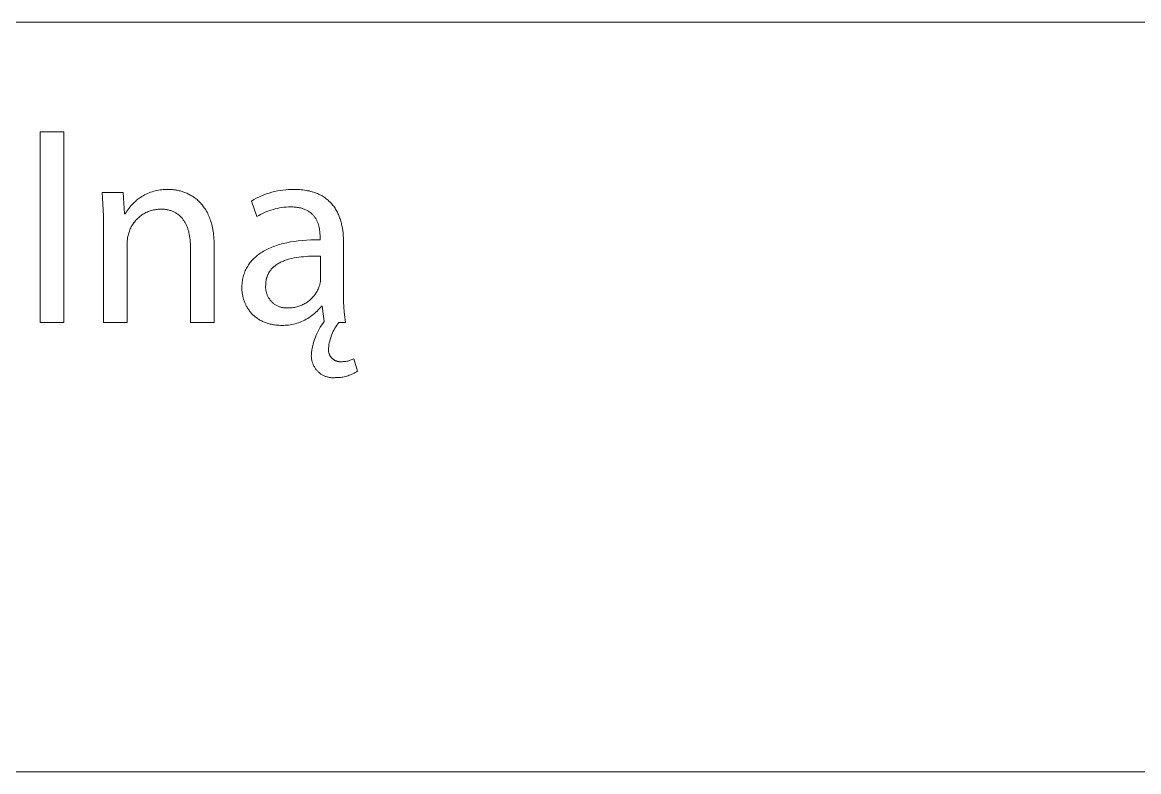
# Model space of a CAD drawing. Header units: millimetres. Extents: x 0 to 4030, y 0 to 2816.
# Drawn here: x 3694.8 to 3862.5, y 0 to 112.6 of the extents above; entities that cross this region are included whole.
import ezdxf

# ---------------------------------------------------------------- set-up
doc = ezdxf.new("R2010")
doc.units = ezdxf.units.MM
doc.header["$MEASUREMENT"] = 0
doc.layers.add('Domyślny', color=7, linetype='Continuous', true_color=0x000000)

msp = doc.modelspace()

# ---------------------------------------------------------------- linework, layer by layer
at = {"layer": 'Domyślny', "color": 18, "lineweight": 15, "true_color": 0x000000}
for p, q in [((2507.18, 112.62), (4026.42, 112.62)), ((3697.52, 96.18), (3701.07, 96.18)), ((3697.52, 67.52), (3697.52, 96.18)), ((3701.07, 96.18), (3701.07, 67.52)), ((3714.34, 87.15), (3714.57, 87.22)), ((3714.57, 87.22), (3714.81, 87.29)), ((3714.81, 87.29), (3715.04, 87.34)), ((3715.04, 87.34), (3715.28, 87.39)), ((3715.28, 87.39), (3715.52, 87.43)), ((3715.52, 87.43), (3715.77, 87.46)), ((3715.77, 87.46), (3716.01, 87.48)), ((3716.01, 87.48), (3716.25, 87.5)), ((3716.25, 87.5), (3716.5, 87.5)), ((3716.5, 87.5), (3716.74, 87.5)), ((3716.74, 87.5), (3716.87, 87.5)), ((3716.87, 87.5), (3717, 87.49)), ((3717, 87.49), (3717.13, 87.49)), ((3717.13, 87.49), (3717.26, 87.48)), ((3717.26, 87.48), (3717.4, 87.47)), ((3717.4, 87.47), (3717.54, 87.45)), ((3717.54, 87.45), (3717.68, 87.44)), ((3717.68, 87.44), (3717.82, 87.42)), ((3717.82, 87.42), (3717.96, 87.39)), ((3717.96, 87.39), (3718.1, 87.37)), ((3718.1, 87.37), (3718.24, 87.34)), ((3718.24, 87.34), (3718.38, 87.31)), ((3718.38, 87.31), (3718.53, 87.27)), ((3718.53, 87.27), (3718.67, 87.23)), ((3718.67, 87.23), (3718.82, 87.19)), ((3732.74, 87.18), (3733.15, 87.27)), ((3733.15, 87.27), (3733.56, 87.34)), ((3733.56, 87.34), (3733.98, 87.4)), ((3733.98, 87.4), (3734.4, 87.45)), ((3734.4, 87.45), (3734.82, 87.48)), ((3734.82, 87.48), (3735.24, 87.49)), ((3735.24, 87.49), (3735.66, 87.5)), ((3735.66, 87.5), (3735.93, 87.49)), ((3735.93, 87.49), (3736.2, 87.48)), ((3736.2, 87.48), (3736.47, 87.47)), ((3736.47, 87.47), (3736.73, 87.45)), ((3736.73, 87.45), (3736.98, 87.42)), ((3736.98, 87.42), (3737.22, 87.39)), ((3737.22, 87.39), (3737.46, 87.35)), ((3737.46, 87.35), (3737.69, 87.31)), ((3737.69, 87.31), (3737.92, 87.27)), ((3737.92, 87.27), (3738.14, 87.21)), ((3738.14, 87.21), (3738.35, 87.16)), ((3706.95, 85.29), (3706.85, 87.06)), ((3706.85, 87.06), (3710, 87.06)), ((3710, 87.06), (3710.2, 83.82)), ((3711.46, 85.38), (3711.63, 85.55)), ((3711.63, 85.55), (3711.81, 85.71)), ((3711.81, 85.71), (3712, 85.87)), ((3712, 85.87), (3712.19, 86.02)), ((3712.19, 86.02), (3712.38, 86.17)), ((3712.38, 86.17), (3712.58, 86.3)), ((3712.58, 86.3), (3712.79, 86.44)), ((3712.79, 86.44), (3713, 86.56)), ((3713, 86.56), (3713.21, 86.68)), ((3713.21, 86.68), (3713.43, 86.79)), ((3713.43, 86.79), (3713.65, 86.89)), ((3713.65, 86.89), (3713.88, 86.98)), ((3713.88, 86.98), (3714.11, 87.07)), ((3714.11, 87.07), (3714.34, 87.15)), ((3718.82, 87.19), (3718.96, 87.14)), ((3718.96, 87.14), (3719.11, 87.09)), ((3719.11, 87.09), (3719.25, 87.04)), ((3719.25, 87.04), (3719.4, 86.98)), ((3719.4, 86.98), (3719.54, 86.92)), ((3719.54, 86.92), (3719.69, 86.85)), ((3719.69, 86.85), (3719.83, 86.78)), ((3719.83, 86.78), (3719.97, 86.71)), ((3719.97, 86.71), (3720.11, 86.63)), ((3720.11, 86.63), (3720.26, 86.55)), ((3720.26, 86.55), (3720.4, 86.47)), ((3720.4, 86.47), (3720.53, 86.37)), ((3720.53, 86.37), (3720.67, 86.28)), ((3720.67, 86.28), (3720.81, 86.18)), ((3720.81, 86.18), (3720.94, 86.08)), ((3720.94, 86.08), (3721.08, 85.97)), ((3721.08, 85.97), (3721.21, 85.85)), ((3721.21, 85.85), (3721.34, 85.73)), ((3721.34, 85.73), (3721.46, 85.61)), ((3721.46, 85.61), (3721.59, 85.48)), ((3729.24, 85.76), (3729.61, 85.97)), ((3730.05, 83.42), (3729.24, 85.76)), ((3729.61, 85.97), (3729.98, 86.17)), ((3729.98, 86.17), (3730.36, 86.36)), ((3730.36, 86.36), (3730.74, 86.53)), ((3730.74, 86.53), (3731.13, 86.68)), ((3731.13, 86.68), (3731.53, 86.83)), ((3731.53, 86.83), (3731.93, 86.96)), ((3731.93, 86.96), (3732.33, 87.08)), ((3732.33, 87.08), (3732.74, 87.18)), ((3738.35, 87.16), (3738.56, 87.09)), ((3738.56, 87.09), (3738.76, 87.03)), ((3738.76, 87.03), (3738.96, 86.95)), ((3738.96, 86.95), (3739.15, 86.88)), ((3739.15, 86.88), (3739.34, 86.8)), ((3739.34, 86.8), (3739.52, 86.71)), ((3739.52, 86.71), (3739.69, 86.62)), ((3739.69, 86.62), (3739.86, 86.53)), ((3739.86, 86.53), (3740.03, 86.43)), ((3740.03, 86.43), (3740.18, 86.33)), ((3740.18, 86.33), (3740.34, 86.22)), ((3740.34, 86.22), (3740.49, 86.11)), ((3740.49, 86.11), (3740.63, 86)), ((3740.63, 86), (3740.77, 85.88)), ((3740.77, 85.88), (3740.9, 85.76)), ((3740.9, 85.76), (3741.03, 85.64)), ((3741.03, 85.64), (3741.16, 85.51)), ((3707.01, 83.52), (3706.95, 85.29)), ((3710.29, 83.82), (3710.41, 84.03)), ((3710.41, 84.03), (3710.54, 84.24)), ((3710.54, 84.24), (3710.67, 84.44)), ((3710.67, 84.44), (3710.82, 84.64)), ((3710.82, 84.64), (3710.97, 84.83)), ((3710.97, 84.83), (3711.12, 85.02)), ((3711.12, 85.02), (3711.29, 85.2)), ((3711.29, 85.2), (3711.46, 85.38)), ((3713.11, 83.86), (3712.96, 83.77)), ((3713.26, 83.94), (3713.11, 83.86)), ((3713.41, 84.02), (3713.26, 83.94)), ((3713.57, 84.1), (3713.41, 84.02)), ((3713.73, 84.17), (3713.57, 84.1)), ((3713.89, 84.23), (3713.73, 84.17)), ((3714.05, 84.29), (3713.89, 84.23)), ((3714.22, 84.34), (3714.05, 84.29)), ((3714.38, 84.39), (3714.22, 84.34)), ((3714.55, 84.43), (3714.38, 84.39)), ((3714.72, 84.46), (3714.55, 84.43)), ((3714.89, 84.49), (3714.72, 84.46)), ((3715.07, 84.51), (3714.89, 84.49)), ((3715.24, 84.53), (3715.07, 84.51)), ((3715.41, 84.54), (3715.24, 84.53)), ((3715.59, 84.55), (3715.41, 84.54)), ((3715.74, 84.55), (3715.59, 84.55)), ((3715.89, 84.54), (3715.74, 84.55)), ((3716.04, 84.53), (3715.89, 84.54)), ((3716.19, 84.52), (3716.04, 84.53)), ((3716.33, 84.5), (3716.19, 84.52)), ((3716.47, 84.48), (3716.33, 84.5)), ((3716.6, 84.46), (3716.47, 84.48)), ((3716.74, 84.43), (3716.6, 84.46)), ((3716.87, 84.4), (3716.74, 84.43)), ((3716.99, 84.36), (3716.87, 84.4)), ((3717.12, 84.33), (3716.99, 84.36)), ((3717.24, 84.28), (3717.12, 84.33)), ((3717.36, 84.24), (3717.24, 84.28)), ((3717.47, 84.19), (3717.36, 84.24)), ((3717.59, 84.14), (3717.47, 84.19)), ((3717.69, 84.09), (3717.59, 84.14)), ((3717.8, 84.03), (3717.69, 84.09)), ((3717.91, 83.97), (3717.8, 84.03)), ((3718.01, 83.91), (3717.91, 83.97)), ((3718.11, 83.84), (3718.01, 83.91)), ((3721.59, 85.48), (3721.71, 85.35)), ((3721.71, 85.35), (3721.83, 85.21)), ((3721.83, 85.21), (3721.95, 85.06)), ((3721.95, 85.06), (3722.06, 84.91)), ((3722.06, 84.91), (3722.17, 84.76)), ((3722.17, 84.76), (3722.28, 84.6)), ((3722.28, 84.6), (3722.38, 84.43)), ((3722.38, 84.43), (3722.49, 84.26)), ((3722.49, 84.26), (3722.58, 84.08)), ((3722.58, 84.08), (3722.68, 83.9)), ((3722.68, 83.9), (3722.77, 83.71)), ((3730.93, 83.9), (3730.63, 83.75)), ((3731.23, 84.04), (3730.93, 83.9)), ((3731.54, 84.17), (3731.23, 84.04)), ((3731.85, 84.29), (3731.54, 84.17)), ((3732.17, 84.4), (3731.85, 84.29)), ((3732.49, 84.5), (3732.17, 84.4)), ((3732.81, 84.59), (3732.49, 84.5)), ((3733.14, 84.66), (3732.81, 84.59)), ((3733.47, 84.73), (3733.14, 84.66)), ((3733.8, 84.78), (3733.47, 84.73)), ((3734.13, 84.82), (3733.8, 84.78)), ((3734.47, 84.85), (3734.13, 84.82)), ((3734.8, 84.87), (3734.47, 84.85)), ((3735.13, 84.88), (3734.8, 84.87)), ((3735.32, 84.88), (3735.13, 84.88)), ((3735.5, 84.87), (3735.32, 84.88)), ((3735.67, 84.86), (3735.5, 84.87)), ((3735.84, 84.85), (3735.67, 84.86)), ((3736.01, 84.83), (3735.84, 84.85)), ((3736.16, 84.81), (3736.01, 84.83)), ((3736.32, 84.78), (3736.16, 84.81)), ((3736.47, 84.75), (3736.32, 84.78)), ((3736.61, 84.72), (3736.47, 84.75)), ((3736.76, 84.68), (3736.61, 84.72)), ((3736.89, 84.64), (3736.76, 84.68)), ((3737.02, 84.6), (3736.89, 84.64)), ((3737.15, 84.55), (3737.02, 84.6)), ((3737.27, 84.5), (3737.15, 84.55)), ((3737.39, 84.45), (3737.27, 84.5)), ((3737.51, 84.4), (3737.39, 84.45)), ((3737.62, 84.34), (3737.51, 84.4)), ((3737.73, 84.28), (3737.62, 84.34)), ((3737.83, 84.22), (3737.73, 84.28)), ((3737.93, 84.15), (3737.83, 84.22)), ((3738.02, 84.09), (3737.93, 84.15)), ((3738.12, 84.02), (3738.02, 84.09)), ((3738.2, 83.95), (3738.12, 84.02)), ((3738.29, 83.87), (3738.2, 83.95)), ((3738.37, 83.8), (3738.29, 83.87)), ((3741.16, 85.51), (3741.28, 85.38)), ((3741.28, 85.38), (3741.39, 85.24)), ((3741.39, 85.24), (3741.5, 85.11)), ((3741.5, 85.11), (3741.61, 84.97)), ((3741.61, 84.97), (3741.71, 84.82)), ((3741.71, 84.82), (3741.81, 84.68)), ((3741.81, 84.68), (3741.9, 84.53)), ((3741.9, 84.53), (3741.99, 84.38)), ((3741.99, 84.38), (3742.08, 84.22)), ((3742.08, 84.22), (3742.16, 84.07)), ((3742.16, 84.07), (3742.23, 83.91)), ((3742.23, 83.91), (3742.31, 83.75)), ((3707.01, 81.76), (3707.01, 83.52)), ((3710.2, 83.82), (3710.29, 83.82)), ((3711.38, 82.19), (3711.29, 82.04)), ((3711.47, 82.33), (3711.38, 82.19)), ((3711.57, 82.47), (3711.47, 82.33)), ((3711.68, 82.61), (3711.57, 82.47)), ((3711.78, 82.75), (3711.68, 82.61)), ((3711.9, 82.88), (3711.78, 82.75)), ((3712.02, 83), (3711.9, 82.88)), ((3712.14, 83.13), (3712.02, 83)), ((3712.27, 83.25), (3712.14, 83.13)), ((3712.4, 83.36), (3712.27, 83.25)), ((3712.53, 83.47), (3712.4, 83.36)), ((3712.67, 83.57), (3712.53, 83.47)), ((3712.81, 83.67), (3712.67, 83.57)), ((3712.96, 83.77), (3712.81, 83.67)), ((3718.2, 83.78), (3718.11, 83.84)), ((3718.3, 83.7), (3718.2, 83.78)), ((3718.39, 83.63), (3718.3, 83.7)), ((3718.48, 83.55), (3718.39, 83.63)), ((3718.56, 83.47), (3718.48, 83.55)), ((3718.64, 83.39), (3718.56, 83.47)), ((3718.72, 83.31), (3718.64, 83.39)), ((3718.8, 83.22), (3718.72, 83.31)), ((3718.88, 83.13), (3718.8, 83.22)), ((3718.95, 83.04), (3718.88, 83.13)), ((3719.02, 82.94), (3718.95, 83.04)), ((3719.09, 82.84), (3719.02, 82.94)), ((3719.15, 82.74), (3719.09, 82.84)), ((3719.22, 82.64), (3719.15, 82.74)), ((3719.28, 82.54), (3719.22, 82.64)), ((3719.34, 82.43), (3719.28, 82.54)), ((3719.39, 82.32), (3719.34, 82.43)), ((3719.45, 82.21), (3719.39, 82.32)), ((3719.5, 82.1), (3719.45, 82.21)), ((3722.77, 83.71), (3722.86, 83.51)), ((3722.86, 83.51), (3722.94, 83.31)), ((3722.94, 83.31), (3723.02, 83.1)), ((3723.02, 83.1), (3723.1, 82.89)), ((3723.1, 82.89), (3723.17, 82.67)), ((3723.17, 82.67), (3723.23, 82.44)), ((3723.23, 82.44), (3723.3, 82.21)), ((3723.3, 82.21), (3723.35, 81.97)), ((3730.34, 83.59), (3730.05, 83.42)), ((3730.63, 83.75), (3730.34, 83.59)), ((3738.45, 83.72), (3738.37, 83.8)), ((3738.52, 83.64), (3738.45, 83.72)), ((3738.59, 83.56), (3738.52, 83.64)), ((3738.66, 83.48), (3738.59, 83.56)), ((3738.72, 83.39), (3738.66, 83.48)), ((3738.79, 83.31), (3738.72, 83.39)), ((3738.84, 83.22), (3738.79, 83.31)), ((3738.9, 83.13), (3738.84, 83.22)), ((3738.95, 83.04), (3738.9, 83.13)), ((3739, 82.95), (3738.95, 83.04)), ((3739.05, 82.86), (3739, 82.95)), ((3739.09, 82.77), (3739.05, 82.86)), ((3739.14, 82.68), (3739.09, 82.77)), ((3739.18, 82.59), (3739.14, 82.68)), ((3739.21, 82.49), (3739.18, 82.59)), ((3739.25, 82.4), (3739.21, 82.49)), ((3739.28, 82.31), (3739.25, 82.4)), ((3739.31, 82.21), (3739.28, 82.31)), ((3739.34, 82.12), (3739.31, 82.21)), ((3742.31, 83.75), (3742.38, 83.59)), ((3742.38, 83.59), (3742.44, 83.42)), ((3742.44, 83.42), (3742.5, 83.26)), ((3742.5, 83.26), (3742.56, 83.09)), ((3742.56, 83.09), (3742.62, 82.92)), ((3742.62, 82.92), (3742.67, 82.75)), ((3742.67, 82.75), (3742.72, 82.57)), ((3742.72, 82.57), (3742.76, 82.4)), ((3742.76, 82.4), (3742.8, 82.22)), ((3742.8, 82.22), (3742.84, 82.05)), ((3707.01, 67.52), (3707.01, 81.76)), ((3710.72, 80.6), (3710.68, 80.43)), ((3710.76, 80.76), (3710.72, 80.6)), ((3710.81, 80.92), (3710.76, 80.76)), ((3710.86, 81.09), (3710.81, 80.92)), ((3710.92, 81.25), (3710.86, 81.09)), ((3710.98, 81.41), (3710.92, 81.25)), ((3711.05, 81.57), (3710.98, 81.41)), ((3711.12, 81.73), (3711.05, 81.57)), ((3711.2, 81.89), (3711.12, 81.73)), ((3711.29, 82.04), (3711.2, 81.89)), ((3719.55, 81.99), (3719.5, 82.1)), ((3719.59, 81.87), (3719.55, 81.99)), ((3719.64, 81.75), (3719.59, 81.87)), ((3719.68, 81.63), (3719.64, 81.75)), ((3719.72, 81.51), (3719.68, 81.63)), ((3719.76, 81.39), (3719.72, 81.51)), ((3719.79, 81.26), (3719.76, 81.39)), ((3719.83, 81.14), (3719.79, 81.26)), ((3719.86, 81.01), (3719.83, 81.14)), ((3719.92, 80.75), (3719.86, 81.01)), ((3719.96, 80.48), (3719.92, 80.75)), ((3723.35, 81.97), (3723.41, 81.72)), ((3723.41, 81.72), (3723.45, 81.47)), ((3723.45, 81.47), (3723.5, 81.21)), ((3723.5, 81.21), (3723.53, 80.94)), ((3723.53, 80.94), (3723.56, 80.67)), ((3723.56, 80.67), (3723.59, 80.39)), ((3739.37, 82.02), (3739.34, 82.12)), ((3739.39, 81.93), (3739.37, 82.02)), ((3739.41, 81.84), (3739.39, 81.93)), ((3739.43, 81.74), (3739.41, 81.84)), ((3739.47, 81.56), (3739.43, 81.74)), ((3739.5, 81.37), (3739.47, 81.56)), ((3739.52, 81.19), (3739.5, 81.37)), ((3739.54, 81.01), (3739.52, 81.19)), ((3739.55, 80.84), (3739.54, 81.01)), ((3739.56, 80.67), (3739.55, 80.84)), ((3739.56, 80.51), (3739.56, 80.67)), ((3739.56, 80.36), (3739.56, 80.51)), ((3742.84, 82.05), (3742.87, 81.87)), ((3742.87, 81.87), (3742.91, 81.69)), ((3742.91, 81.69), (3742.96, 81.33)), ((3742.96, 81.33), (3743.01, 80.97)), ((3743.01, 80.97), (3743.04, 80.6)), ((3743.04, 80.6), (3743.06, 80.23)), ((3710.59, 79.77), (3710.58, 79.6)), ((3710.58, 79.6), (3710.58, 79.43)), ((3710.58, 79.43), (3710.58, 79.26)), ((3710.58, 79.26), (3710.58, 67.52)), ((3710.61, 79.93), (3710.59, 79.77)), ((3710.63, 80.1), (3710.61, 79.93)), ((3710.65, 80.27), (3710.63, 80.1)), ((3710.68, 80.43), (3710.65, 80.27)), ((3720.01, 80.21), (3719.96, 80.48)), ((3720.04, 79.93), (3720.01, 80.21)), ((3720.06, 79.65), (3720.04, 79.93)), ((3720.08, 79.36), (3720.06, 79.65)), ((3720.09, 79.07), (3720.08, 79.36)), ((3720.1, 78.78), (3720.09, 79.07)), ((3723.59, 80.39), (3723.61, 80.1)), ((3723.61, 80.1), (3723.63, 79.8)), ((3723.63, 79.8), (3723.64, 79.5)), ((3723.64, 79.5), (3723.64, 79.19)), ((3723.64, 79.19), (3723.64, 67.52)), ((3732.09, 78.73), (3732.31, 78.83)), ((3732.31, 78.83), (3732.54, 78.92)), ((3732.54, 78.92), (3732.77, 79)), ((3732.77, 79), (3733.01, 79.08)), ((3733.01, 79.08), (3733.25, 79.16)), ((3733.25, 79.16), (3733.5, 79.24)), ((3733.5, 79.24), (3733.76, 79.31)), ((3733.76, 79.31), (3734.02, 79.37)), ((3734.02, 79.37), (3734.55, 79.5)), ((3734.55, 79.5), (3735.11, 79.61)), ((3735.11, 79.61), (3735.68, 79.7)), ((3735.68, 79.7), (3736.28, 79.78)), ((3736.28, 79.78), (3736.9, 79.85)), ((3736.9, 79.85), (3737.53, 79.9)), ((3737.53, 79.9), (3738.19, 79.93)), ((3738.19, 79.93), (3738.87, 79.95)), ((3738.87, 79.95), (3739.56, 79.95)), ((3739.56, 79.95), (3739.56, 80.36)), ((3743.06, 80.23), (3743.08, 79.86)), ((3743.08, 79.86), (3743.08, 79.5)), ((3743.08, 79.5), (3743.08, 72.2)), ((3720.1, 67.52), (3720.1, 78.78)), ((3729.55, 77.07), (3729.7, 77.21)), ((3729.7, 77.21), (3729.85, 77.35)), ((3729.85, 77.35), (3730, 77.48)), ((3730, 77.48), (3730.16, 77.61)), ((3730.16, 77.61), (3730.33, 77.74)), ((3730.33, 77.74), (3730.51, 77.87)), ((3730.51, 77.87), (3730.68, 77.99)), ((3730.68, 77.99), (3730.87, 78.1)), ((3730.87, 78.1), (3731.06, 78.22)), ((3731.06, 78.22), (3731.25, 78.33)), ((3731.25, 78.33), (3731.45, 78.44)), ((3731.45, 78.44), (3731.66, 78.54)), ((3731.66, 78.54), (3731.87, 78.64)), ((3731.87, 78.64), (3732.09, 78.73)), ((3735.67, 77.2), (3735.33, 77.13)), ((3736.02, 77.26), (3735.67, 77.2)), ((3736.37, 77.32), (3736.02, 77.26)), ((3736.72, 77.36), (3736.37, 77.32)), ((3737.08, 77.4), (3736.72, 77.36)), ((3737.45, 77.43), (3737.08, 77.4)), ((3737.81, 77.46), (3737.45, 77.43)), ((3738.18, 77.47), (3737.81, 77.46)), ((3738.91, 77.49), (3738.18, 77.47)), ((3739.64, 77.48), (3738.91, 77.49)), ((3739.64, 74.1), (3739.64, 77.48)), ((3728.33, 75.3), (3728.42, 75.47)), ((3728.42, 75.47), (3728.5, 75.65)), ((3728.5, 75.65), (3728.6, 75.82)), ((3728.6, 75.82), (3728.7, 75.99)), ((3728.7, 75.99), (3728.8, 76.15)), ((3728.8, 76.15), (3728.91, 76.31)), ((3728.91, 76.31), (3729.03, 76.47)), ((3729.03, 76.47), (3729.15, 76.63)), ((3729.15, 76.63), (3729.28, 76.78)), ((3729.28, 76.78), (3729.41, 76.93)), ((3729.41, 76.93), (3729.55, 77.07)), ((3732.23, 75.5), (3732.18, 75.44)), ((3732.27, 75.55), (3732.23, 75.5)), ((3732.32, 75.6), (3732.27, 75.55)), ((3732.37, 75.66), (3732.32, 75.6)), ((3732.42, 75.71), (3732.37, 75.66)), ((3732.47, 75.76), (3732.42, 75.71)), ((3732.53, 75.81), (3732.47, 75.76)), ((3732.58, 75.85), (3732.53, 75.81)), ((3732.63, 75.9), (3732.58, 75.85)), ((3732.69, 75.95), (3732.63, 75.9)), ((3732.75, 75.99), (3732.69, 75.95)), ((3732.86, 76.08), (3732.75, 75.99)), ((3732.98, 76.17), (3732.86, 76.08)), ((3733.11, 76.25), (3732.98, 76.17)), ((3733.23, 76.33), (3733.11, 76.25)), ((3733.36, 76.41), (3733.23, 76.33)), ((3733.5, 76.48), (3733.36, 76.41)), ((3733.64, 76.55), (3733.5, 76.48)), ((3733.78, 76.61), (3733.64, 76.55)), ((3733.92, 76.68), (3733.78, 76.61)), ((3734.07, 76.74), (3733.92, 76.68)), ((3734.22, 76.8), (3734.07, 76.74)), ((3734.37, 76.85), (3734.22, 76.8)), ((3734.52, 76.9), (3734.37, 76.85)), ((3734.68, 76.95), (3734.52, 76.9)), ((3734.84, 77), (3734.68, 76.95)), ((3735, 77.05), (3734.84, 77)), ((3735.33, 77.13), (3735, 77.05)), ((3727.9, 73.76), (3727.93, 73.96)), ((3727.93, 73.96), (3727.97, 74.16)), ((3727.97, 74.16), (3728.02, 74.36)), ((3728.02, 74.36), (3728.07, 74.55)), ((3728.07, 74.55), (3728.13, 74.74)), ((3728.13, 74.74), (3728.19, 74.93)), ((3728.19, 74.93), (3728.26, 75.12)), ((3728.26, 75.12), (3728.33, 75.3)), ((3731.45, 73.85), (3731.44, 73.77)), ((3731.47, 73.93), (3731.45, 73.85)), ((3731.48, 74), (3731.47, 73.93)), ((3731.5, 74.08), (3731.48, 74)), ((3731.52, 74.15), (3731.5, 74.08)), ((3731.54, 74.23), (3731.52, 74.15)), ((3731.56, 74.3), (3731.54, 74.23)), ((3731.59, 74.37), (3731.56, 74.3)), ((3731.61, 74.44), (3731.59, 74.37)), ((3731.64, 74.51), (3731.61, 74.44)), ((3731.66, 74.58), (3731.64, 74.51)), ((3731.69, 74.65), (3731.66, 74.58)), ((3731.72, 74.72), (3731.69, 74.65)), ((3731.75, 74.78), (3731.72, 74.72)), ((3731.79, 74.85), (3731.75, 74.78)), ((3731.82, 74.91), (3731.79, 74.85)), ((3731.86, 74.98), (3731.82, 74.91)), ((3731.89, 75.04), (3731.86, 74.98)), ((3731.93, 75.1), (3731.89, 75.04)), ((3731.97, 75.16), (3731.93, 75.1)), ((3732.01, 75.22), (3731.97, 75.16)), ((3732.05, 75.28), (3732.01, 75.22)), ((3732.09, 75.33), (3732.05, 75.28)), ((3732.14, 75.39), (3732.09, 75.33)), ((3732.18, 75.44), (3732.14, 75.39)), ((3739.62, 73.76), (3739.63, 73.87)), ((3739.63, 73.87), (3739.64, 73.99)), ((3739.64, 73.99), (3739.64, 74.1)), ((3727.82, 72.91), (3727.83, 73.13)), ((3727.82, 72.69), (3727.82, 72.91)), ((3727.82, 72.56), (3727.82, 72.69)), ((3727.83, 72.43), (3727.82, 72.56)), ((3727.83, 73.13), (3727.85, 73.34)), ((3727.83, 72.3), (3727.83, 72.43)), ((3727.84, 72.16), (3727.83, 72.3)), ((3727.86, 72.03), (3727.84, 72.16)), ((3727.85, 73.34), (3727.87, 73.55)), ((3727.87, 73.55), (3727.9, 73.76)), ((3731.39, 73.1), (3731.38, 72.99)), ((3731.38, 72.99), (3731.38, 72.88)), ((3731.38, 72.88), (3731.38, 72.77)), ((3731.38, 72.77), (3731.38, 72.66)), ((3731.38, 72.66), (3731.39, 72.56)), ((3731.4, 73.36), (3731.39, 73.27)), ((3731.39, 73.27), (3731.39, 73.18)), ((3731.39, 73.18), (3731.39, 73.1)), ((3731.39, 72.56), (3731.4, 72.45)), ((3731.41, 73.52), (3731.4, 73.44)), ((3731.4, 73.44), (3731.4, 73.36)), ((3731.4, 72.45), (3731.42, 72.34)), ((3731.42, 73.61), (3731.41, 73.52)), ((3731.43, 73.69), (3731.42, 73.61)), ((3731.42, 72.34), (3731.44, 72.23)), ((3731.44, 73.77), (3731.43, 73.69)), ((3731.44, 72.23), (3731.46, 72.13)), ((3731.46, 72.13), (3731.49, 72.02)), ((3739.02, 72.07), (3739.11, 72.22)), ((3739.11, 72.22), (3739.18, 72.36)), ((3739.18, 72.36), (3739.26, 72.51)), ((3739.26, 72.51), (3739.32, 72.66)), ((3739.32, 72.66), (3739.39, 72.82)), ((3739.39, 72.82), (3739.44, 72.97)), ((3739.44, 72.97), (3739.48, 73.08)), ((3739.48, 73.08), (3739.51, 73.19)), ((3739.51, 73.19), (3739.54, 73.31)), ((3739.54, 73.31), (3739.57, 73.42)), ((3739.57, 73.42), (3739.59, 73.53)), ((3739.59, 73.53), (3739.61, 73.64)), ((3739.61, 73.64), (3739.62, 73.76)), ((3743.08, 72.2), (3743.08, 71.41)), ((3727.87, 71.9), (3727.86, 72.03)), ((3727.89, 71.77), (3727.87, 71.9)), ((3727.92, 71.64), (3727.89, 71.77)), ((3727.94, 71.51), (3727.92, 71.64)), ((3727.97, 71.38), (3727.94, 71.51)), ((3728, 71.25), (3727.97, 71.38)), ((3728.03, 71.12), (3728, 71.25)), ((3728.07, 71), (3728.03, 71.12)), ((3728.11, 70.87), (3728.07, 71)), ((3728.15, 70.75), (3728.11, 70.87)), ((3728.2, 70.62), (3728.15, 70.75)), ((3728.25, 70.5), (3728.2, 70.62)), ((3728.3, 70.38), (3728.25, 70.5)), ((3731.49, 72.02), (3731.52, 71.92)), ((3731.52, 71.92), (3731.55, 71.82)), ((3731.55, 71.82), (3731.59, 71.71)), ((3731.59, 71.71), (3731.63, 71.61)), ((3731.63, 71.61), (3731.67, 71.52)), ((3731.67, 71.52), (3731.72, 71.42)), ((3731.72, 71.42), (3731.77, 71.32)), ((3731.77, 71.32), (3731.82, 71.23)), ((3731.82, 71.23), (3731.88, 71.14)), ((3731.88, 71.14), (3731.94, 71.05)), ((3731.94, 71.05), (3732, 70.96)), ((3732, 70.96), (3732.07, 70.87)), ((3732.07, 70.87), (3732.13, 70.79)), ((3732.13, 70.79), (3732.21, 70.71)), ((3732.21, 70.71), (3732.28, 70.63)), ((3732.28, 70.63), (3732.36, 70.55)), ((3732.36, 70.55), (3732.44, 70.48)), ((3732.44, 70.48), (3732.52, 70.41)), ((3737.41, 70.43), (3737.55, 70.52)), ((3737.55, 70.52), (3737.69, 70.62)), ((3737.69, 70.62), (3737.82, 70.71)), ((3737.82, 70.71), (3737.95, 70.82)), ((3737.95, 70.82), (3738.08, 70.93)), ((3738.08, 70.93), (3738.2, 71.04)), ((3738.2, 71.04), (3738.32, 71.16)), ((3738.32, 71.16), (3738.43, 71.28)), ((3738.43, 71.28), (3738.54, 71.4)), ((3738.54, 71.4), (3738.65, 71.53)), ((3738.65, 71.53), (3738.75, 71.66)), ((3738.75, 71.66), (3738.85, 71.79)), ((3738.85, 71.79), (3738.94, 71.93)), ((3738.94, 71.93), (3739.02, 72.07)), ((3743.08, 71.41), (3743.09, 70.63)), ((3743.09, 70.63), (3743.14, 69.85)), ((3728.35, 70.26), (3728.3, 70.38)), ((3728.41, 70.14), (3728.35, 70.26)), ((3728.47, 70.02), (3728.41, 70.14)), ((3728.53, 69.9), (3728.47, 70.02)), ((3728.6, 69.79), (3728.53, 69.9)), ((3728.67, 69.67), (3728.6, 69.79)), ((3728.74, 69.56), (3728.67, 69.67)), ((3728.82, 69.45), (3728.74, 69.56)), ((3728.89, 69.34), (3728.82, 69.45)), ((3728.98, 69.23), (3728.89, 69.34)), ((3729.06, 69.13), (3728.98, 69.23)), ((3729.15, 69.03), (3729.06, 69.13)), ((3729.23, 68.93), (3729.15, 69.03)), ((3729.33, 68.83), (3729.23, 68.93)), ((3729.42, 68.73), (3729.33, 68.83)), ((3732.52, 70.41), (3732.61, 70.34)), ((3732.61, 70.34), (3732.69, 70.28)), ((3732.69, 70.28), (3732.78, 70.22)), ((3732.78, 70.22), (3732.87, 70.16)), ((3732.87, 70.16), (3732.97, 70.1)), ((3732.97, 70.1), (3733.06, 70.05)), ((3733.06, 70.05), (3733.16, 70)), ((3733.16, 70), (3733.25, 69.96)), ((3733.25, 69.96), (3733.35, 69.92)), ((3733.35, 69.92), (3733.46, 69.88)), ((3733.46, 69.88), (3733.56, 69.84)), ((3733.56, 69.84), (3733.66, 69.81)), ((3733.66, 69.81), (3733.77, 69.78)), ((3733.77, 69.78), (3733.87, 69.76)), ((3733.87, 69.76), (3733.98, 69.74)), ((3733.98, 69.74), (3734.08, 69.72)), ((3734.08, 69.72), (3734.19, 69.71)), ((3734.19, 69.71), (3734.3, 69.7)), ((3734.3, 69.7), (3734.41, 69.69)), ((3734.41, 69.69), (3734.52, 69.69)), ((3734.52, 69.69), (3734.62, 69.69)), ((3734.62, 69.69), (3734.73, 69.7)), ((3734.73, 69.7), (3734.9, 69.7)), ((3734.9, 69.7), (3735.06, 69.7)), ((3735.06, 69.7), (3735.23, 69.71)), ((3735.23, 69.71), (3735.39, 69.73)), ((3735.39, 69.73), (3735.56, 69.75)), ((3735.56, 69.75), (3735.72, 69.78)), ((3735.72, 69.78), (3735.89, 69.81)), ((3735.89, 69.81), (3736.05, 69.85)), ((3736.05, 69.85), (3736.21, 69.89)), ((3736.21, 69.89), (3736.36, 69.94)), ((3736.36, 69.94), (3736.52, 70)), ((3736.52, 70), (3736.68, 70.06)), ((3736.68, 70.06), (3736.83, 70.12)), ((3736.83, 70.12), (3736.98, 70.19)), ((3736.98, 70.19), (3737.13, 70.27)), ((3737.13, 70.27), (3737.27, 70.35)), ((3737.27, 70.35), (3737.41, 70.43)), ((3738.73, 68.87), (3738.53, 68.7)), ((3738.92, 69.04), (3738.73, 68.87)), ((3739.11, 69.21), (3738.92, 69.04)), ((3739.28, 69.4), (3739.11, 69.21)), ((3739.46, 69.59), (3739.28, 69.4)), ((3739.62, 69.78), (3739.46, 69.59)), ((3739.78, 69.98), (3739.62, 69.78)), ((3739.9, 69.98), (3739.78, 69.98)), ((3740.17, 67.65), (3739.9, 69.98)), ((3743.14, 69.85), (3743.2, 69.08)), ((3743.2, 69.08), (3743.29, 68.3)), ((3701.07, 67.52), (3697.52, 67.52)), ((3710.58, 67.52), (3707.01, 67.52)), ((3723.64, 67.52), (3720.1, 67.52)), ((3729.52, 68.63), (3729.42, 68.73)), ((3729.62, 68.54), (3729.52, 68.63)), ((3729.72, 68.45), (3729.62, 68.54)), ((3729.83, 68.36), (3729.72, 68.45)), ((3729.94, 68.28), (3729.83, 68.36)), ((3730.05, 68.19), (3729.94, 68.28)), ((3730.17, 68.11), (3730.05, 68.19)), ((3730.29, 68.03), (3730.17, 68.11)), ((3730.41, 67.96), (3730.29, 68.03)), ((3730.53, 67.88), (3730.41, 67.96)), ((3730.66, 67.81), (3730.53, 67.88)), ((3730.79, 67.75), (3730.66, 67.81)), ((3730.92, 67.68), (3730.79, 67.75)), ((3731.06, 67.62), (3730.92, 67.68)), ((3731.19, 67.56), (3731.06, 67.62)), ((3731.34, 67.51), (3731.19, 67.56)), ((3731.48, 67.45), (3731.34, 67.51)), ((3731.63, 67.4), (3731.48, 67.45)), ((3731.78, 67.36), (3731.63, 67.4)), ((3731.93, 67.32), (3731.78, 67.36)), ((3732.08, 67.28), (3731.93, 67.32)), ((3732.24, 67.24), (3732.08, 67.28)), ((3732.4, 67.21), (3732.24, 67.24)), ((3732.57, 67.18), (3732.4, 67.21)), ((3732.73, 67.15), (3732.57, 67.18)), ((3732.9, 67.13), (3732.73, 67.15)), ((3733.08, 67.11), (3732.9, 67.13)), ((3733.25, 67.1), (3733.08, 67.11)), ((3733.43, 67.09), (3733.25, 67.1)), ((3733.61, 67.08), (3733.43, 67.09)), ((3733.79, 67.08), (3733.61, 67.08)), ((3734.05, 67.08), (3733.79, 67.08)), ((3734.3, 67.09), (3734.05, 67.08)), ((3734.56, 67.11), (3734.3, 67.09)), ((3734.81, 67.13), (3734.56, 67.11)), ((3735.07, 67.17), (3734.81, 67.13)), ((3735.32, 67.21), (3735.07, 67.17)), ((3735.57, 67.27), (3735.32, 67.21)), ((3735.82, 67.33), (3735.57, 67.27)), ((3736.06, 67.4), (3735.82, 67.33)), ((3736.31, 67.47), (3736.06, 67.4)), ((3736.55, 67.56), (3736.31, 67.47)), ((3736.78, 67.66), (3736.55, 67.56)), ((3737.02, 67.76), (3736.78, 67.66)), ((3737.25, 67.87), (3737.02, 67.76)), ((3737.47, 67.99), (3737.25, 67.87)), ((3737.7, 68.12), (3737.47, 67.99)), ((3737.91, 68.25), (3737.7, 68.12)), ((3738.12, 68.4), (3737.91, 68.25)), ((3738.33, 68.54), (3738.12, 68.4)), ((3738.53, 68.7), (3738.33, 68.54)), ((3739.6, 66.8), (3739.78, 67.09)), ((3739.78, 67.09), (3739.97, 67.37)), ((3739.97, 67.37), (3740.17, 67.65)), ((3742.08, 67.1), (3741.94, 66.88)), ((3742.24, 67.31), (3742.08, 67.1)), ((3742.4, 67.53), (3742.24, 67.31)), ((3743.4, 67.53), (3742.4, 67.53)), ((3743.29, 68.3), (3743.4, 67.53)), ((3738.86, 65.28), (3738.98, 65.6)), ((3738.98, 65.6), (3739.12, 65.91)), ((3739.12, 65.91), (3739.27, 66.21)), ((3739.27, 66.21), (3739.43, 66.51)), ((3739.43, 66.51), (3739.6, 66.8)), ((3741.24, 65.45), (3741.16, 65.2)), ((3741.34, 65.7), (3741.24, 65.45)), ((3741.44, 65.94), (3741.34, 65.7)), ((3741.55, 66.18), (3741.44, 65.94)), ((3741.67, 66.42), (3741.55, 66.18)), ((3741.8, 66.65), (3741.67, 66.42)), ((3741.94, 66.88), (3741.8, 66.65)), ((3738.39, 63.66), (3738.46, 63.99)), ((3738.46, 63.99), (3738.54, 64.32)), ((3738.54, 64.32), (3738.64, 64.64)), ((3738.64, 64.64), (3738.74, 64.97)), ((3738.74, 64.97), (3738.86, 65.28)), ((3740.86, 63.91), (3740.83, 63.65)), ((3740.9, 64.17), (3740.86, 63.91)), ((3740.95, 64.43), (3740.9, 64.17)), ((3741.01, 64.69), (3740.95, 64.43)), ((3741.08, 64.95), (3741.01, 64.69)), ((3741.16, 65.2), (3741.08, 64.95)), ((3738.24, 62.54), (3738.25, 62.65)), ((3738.24, 62.43), (3738.24, 62.54)), ((3738.25, 62.32), (3738.24, 62.43)), ((3738.25, 62.65), (3738.28, 62.99)), ((3738.26, 62.2), (3738.25, 62.32)), ((3738.27, 62.09), (3738.26, 62.2)), ((3738.28, 61.98), (3738.27, 62.09)), ((3738.28, 62.99), (3738.33, 63.33)), ((3738.33, 63.33), (3738.39, 63.66)), ((3740.82, 63.58), (3740.81, 63.52)), ((3740.81, 63.52), (3740.81, 63.46)), ((3740.81, 63.46), (3740.81, 63.4)), ((3740.81, 63.4), (3740.81, 63.33)), ((3740.81, 63.33), (3740.82, 63.27)), ((3740.83, 63.65), (3740.82, 63.58)), ((3740.82, 63.27), (3740.82, 63.21)), ((3740.82, 63.21), (3740.83, 63.15)), ((3740.83, 63.15), (3740.84, 63.08)), ((3740.84, 63.08), (3740.86, 63.02)), ((3740.86, 63.02), (3740.87, 62.96)), ((3740.87, 62.96), (3740.89, 62.9)), ((3740.89, 62.9), (3740.91, 62.84)), ((3740.91, 62.84), (3740.93, 62.78)), ((3740.93, 62.78), (3740.95, 62.73)), ((3740.95, 62.73), (3740.98, 62.67)), ((3740.98, 62.67), (3741.01, 62.61)), ((3741.01, 62.61), (3741.04, 62.56)), ((3741.04, 62.56), (3741.07, 62.5)), ((3741.07, 62.5), (3741.1, 62.45)), ((3741.1, 62.45), (3741.13, 62.4)), ((3741.13, 62.4), (3741.17, 62.34)), ((3741.17, 62.34), (3741.21, 62.3)), ((3741.21, 62.3), (3741.25, 62.25)), ((3741.25, 62.25), (3741.29, 62.2)), ((3741.29, 62.2), (3741.33, 62.15)), ((3741.33, 62.15), (3741.38, 62.11)), ((3741.38, 62.11), (3741.43, 62.07)), ((3741.43, 62.07), (3741.47, 62.03)), ((3744.49, 61.99), (3744.61, 62.05)), ((3744.61, 62.05), (3745.17, 60.18)), ((3738.3, 61.87), (3738.28, 61.98)), ((3738.32, 61.76), (3738.3, 61.87)), ((3738.35, 61.65), (3738.32, 61.76)), ((3738.38, 61.54), (3738.35, 61.65)), ((3738.42, 61.43), (3738.38, 61.54)), ((3738.45, 61.33), (3738.42, 61.43)), ((3738.5, 61.22), (3738.45, 61.33)), ((3738.54, 61.12), (3738.5, 61.22)), ((3738.59, 61.02), (3738.54, 61.12)), ((3738.64, 60.92), (3738.59, 61.02)), ((3738.7, 60.82), (3738.64, 60.92)), ((3738.76, 60.72), (3738.7, 60.82)), ((3738.82, 60.63), (3738.76, 60.72)), ((3738.88, 60.54), (3738.82, 60.63)), ((3738.95, 60.45), (3738.88, 60.54)), ((3739.02, 60.36), (3738.95, 60.45)), ((3741.47, 62.03), (3741.52, 61.99)), ((3741.52, 61.99), (3741.57, 61.95)), ((3741.57, 61.95), (3741.62, 61.92)), ((3741.62, 61.92), (3741.68, 61.88)), ((3741.68, 61.88), (3741.73, 61.85)), ((3741.73, 61.85), (3741.79, 61.82)), ((3741.79, 61.82), (3741.84, 61.79)), ((3741.84, 61.79), (3741.9, 61.77)), ((3741.9, 61.77), (3741.96, 61.74)), ((3741.96, 61.74), (3742.02, 61.72)), ((3742.02, 61.72), (3742.08, 61.7)), ((3742.08, 61.7), (3742.14, 61.68)), ((3742.14, 61.68), (3742.2, 61.67)), ((3742.2, 61.67), (3742.26, 61.65)), ((3742.26, 61.65), (3742.32, 61.64)), ((3742.32, 61.64), (3742.38, 61.63)), ((3742.38, 61.63), (3742.44, 61.62)), ((3742.44, 61.62), (3742.51, 61.62)), ((3742.51, 61.62), (3742.57, 61.62)), ((3742.57, 61.62), (3742.63, 61.62)), ((3742.63, 61.62), (3742.69, 61.62)), ((3742.69, 61.62), (3742.76, 61.62)), ((3742.76, 61.62), (3742.89, 61.62)), ((3742.89, 61.62), (3743.03, 61.63)), ((3743.03, 61.63), (3743.17, 61.64)), ((3743.17, 61.64), (3743.3, 61.65)), ((3743.3, 61.65), (3743.44, 61.67)), ((3743.44, 61.67), (3743.58, 61.7)), ((3743.58, 61.7), (3743.71, 61.72)), ((3743.71, 61.72), (3743.84, 61.76)), ((3743.84, 61.76), (3743.97, 61.8)), ((3743.97, 61.8), (3744.1, 61.84)), ((3744.1, 61.84), (3744.23, 61.88)), ((3744.23, 61.88), (3744.36, 61.94)), ((3744.36, 61.94), (3744.49, 61.99)), ((3739.1, 60.28), (3739.02, 60.36)), ((3739.17, 60.2), (3739.1, 60.28)), ((3739.25, 60.12), (3739.17, 60.2)), ((3739.34, 60.04), (3739.25, 60.12)), ((3739.42, 59.97), (3739.34, 60.04)), ((3739.51, 59.9), (3739.42, 59.97)), ((3739.6, 59.83), (3739.51, 59.9)), ((3739.69, 59.76), (3739.6, 59.83)), ((3739.79, 59.7), (3739.69, 59.76)), ((3739.88, 59.64), (3739.79, 59.7)), ((3739.98, 59.59), (3739.88, 59.64)), ((3740.08, 59.54), (3739.98, 59.59)), ((3740.18, 59.49), (3740.08, 59.54)), ((3740.29, 59.45), (3740.18, 59.49)), ((3740.39, 59.41), (3740.29, 59.45)), ((3740.5, 59.37), (3740.39, 59.41)), ((3740.61, 59.33), (3740.5, 59.37)), ((3740.71, 59.31), (3740.61, 59.33)), ((3740.82, 59.28), (3740.71, 59.31)), ((3740.93, 59.26), (3740.82, 59.28)), ((3741.05, 59.24), (3740.93, 59.26)), ((3741.16, 59.22), (3741.05, 59.24)), ((3741.27, 59.21), (3741.16, 59.22)), ((3741.38, 59.21), (3741.27, 59.21)), ((3741.49, 59.2), (3741.38, 59.21)), ((3741.61, 59.2), (3741.49, 59.2)), ((3741.72, 59.21), (3741.61, 59.2)), ((3741.83, 59.22), (3741.72, 59.21)), ((3742.03, 59.22), (3741.83, 59.22)), ((3742.22, 59.22), (3742.03, 59.22)), ((3742.42, 59.24), (3742.22, 59.22)), ((3742.62, 59.25), (3742.42, 59.24)), ((3742.81, 59.28), (3742.62, 59.25)), ((3743, 59.31), (3742.81, 59.28)), ((3743.2, 59.35), (3743, 59.31)), ((3743.39, 59.4), (3743.2, 59.35)), ((3743.58, 59.45), (3743.39, 59.4)), ((3743.76, 59.5), (3743.58, 59.45)), ((3743.95, 59.57), (3743.76, 59.5)), ((3744.13, 59.64), (3743.95, 59.57)), ((3744.31, 59.72), (3744.13, 59.64)), ((3744.49, 59.8), (3744.31, 59.72)), ((3744.67, 59.89), (3744.49, 59.8)), ((3744.84, 59.98), (3744.67, 59.89)), ((3745.01, 60.08), (3744.84, 59.98)), ((3745.17, 60.18), (3745.01, 60.08)), ((4026.42, 0), (0, 0)), ((4026.42, 0), (2507.18, 0))]:
    msp.add_line(p, q, dxfattribs=at)

doc.saveas('drawing.dxf')
